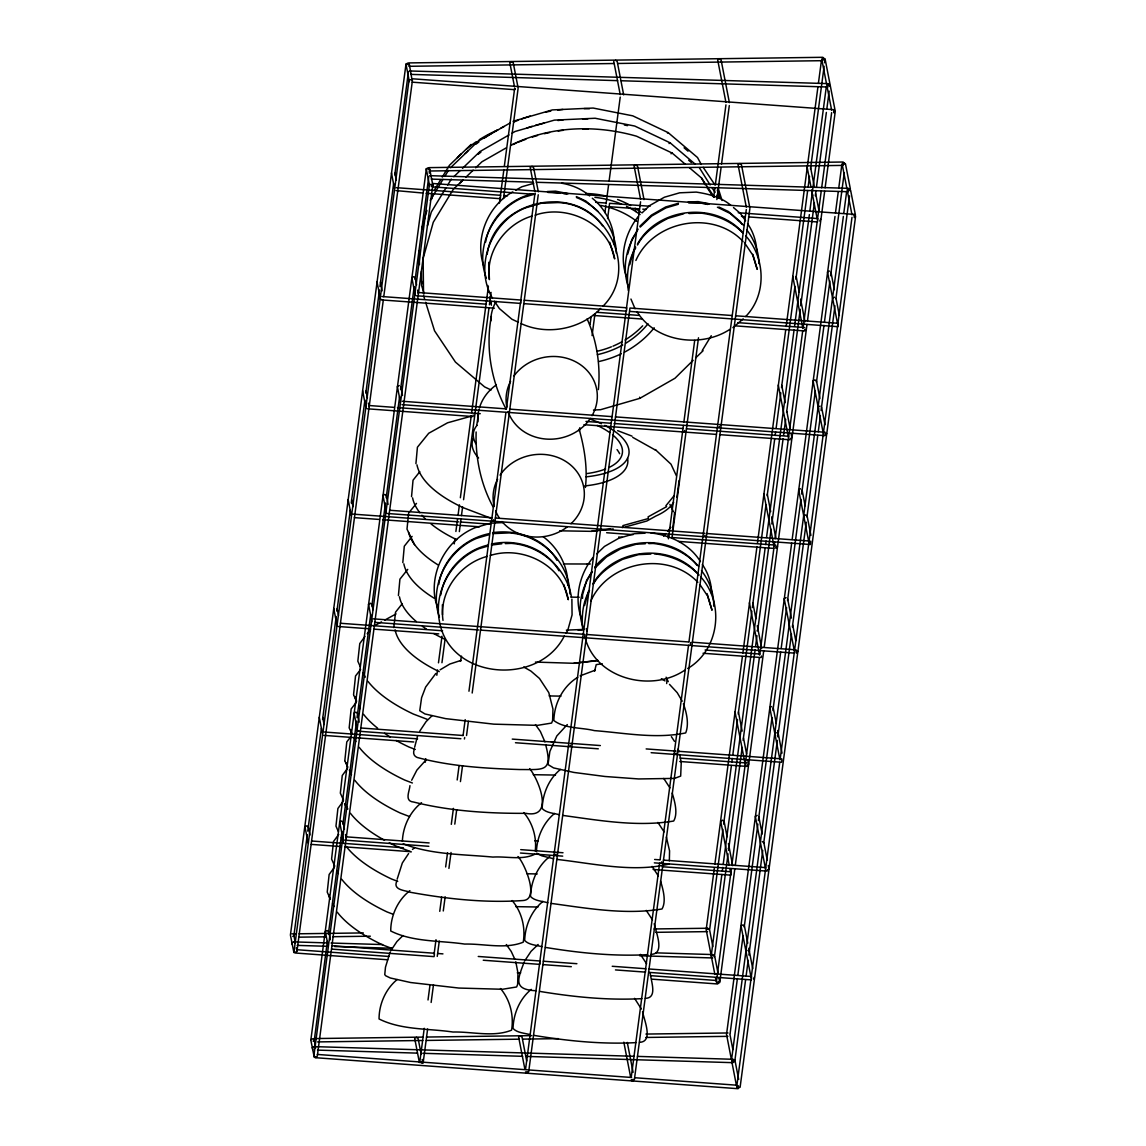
<?xml version="1.0" encoding="UTF-8"?>
<svg xmlns="http://www.w3.org/2000/svg" width="1146" height="1146" viewBox="0 0 1146 1146"><rect width="100%" height="100%" fill="white"/><g stroke="black" fill="none" stroke-linecap="round" stroke-linejoin="round"><path stroke-width="1.5" d="M331.925 945.722L434.363 953.243L434.363 955.105L434.062 956.624L331.638 949.103M412.202 82.168L514.626 89.675L514.626 88.529L504.355 166.055M418.505 292.517L520.972 300.037L520.972 301.899L520.671 303.418L416.442 295.768M662.259 866.734L731.119 871.777L731.119 873.639L730.833 875.157L653.12 869.47M649.051 968.986L751.475 976.492L751.475 978.355L751.189 979.873L648.751 972.367M810.695 541.127L810.394 544.508L387.563 513.508M738.239 212.741L817.743 218.571L817.743 220.433L817.442 221.952L748.539 216.895M735.617 315.78L838.098 323.287L838.098 325.149L837.798 326.667L629.655 311.411M476.134 431.985C475.332 457.798 480.69 483.999 493.024 506.819M823.387 59.735L822.842 57.3L408.979 62.915L408.563 64.434M843.743 164.451L843.184 162.016L429.335 167.631L428.905 169.15M393.794 627.607L395.542 612.165L402.318 603.641M460.549 660.612L460.491 661.357L461.509 656.171M594.645 670.439L594.588 671.184L596.221 664.637L602.209 663.706M535.254 851.005C536.858 837.368 532.704 823.072 523.794 812.586M669.35 860.847L669.565 850.876L666.385 837.053M584.704 637.348L584.89 635.271M690.408 645.112L690.508 642.562M718.213 981.535L717.725 983.984L651.716 979.142M775.77 548.146L775.942 546.055M796.126 652.862L796.298 650.77M396.931 880.973C392.29 890.241 405.369 890.299 410.325 892.276C447.341 898.994 485.302 903.134 522.934 900.527C540.31 899.653 524.166 862.637 517.963 856.563M402.375 841.264C402.977 826.467 409.824 811.884 421.542 802.687M414.422 749.026C412.331 753.81 414.394 757.334 419.465 758.065C452.04 766.502 485.947 768.422 519.453 769.539C543.748 769.453 552.959 772.275 545.654 744.671M536.471 851.091C537.087 836.781 543.448 822.613 554.564 813.445M585.405 487.451C587.683 467.897 584.446 447.986 579.131 429.163M598.384 389.597C600.647 365.689 596.908 340.849 587.11 318.889M408.549 513.695L407.002 529.137L414.508 544.665M666.657 683.56L667.029 680.194M294.107 934.019L307.286 834.675M307.758 831.137L321.396 728.254M322.57 719.387L336.208 616.505M336.91 611.176L350.318 510.07M351.263 502.979L364.901 400.097M365.846 392.992L379.484 290.11M379.956 286.572L393.608 183.689M394.783 174.822L408.42 71.94M383.28 300.238L296.929 951.495L295.826 952.154L293.734 951.71L290.411 935.036L405.985 64.133L407.761 63.102L409.337 64.334L412.145 80.535M383.752 296.699L412.417 80.549L411.013 79.704L409.05 79.848L293.877 952.584M310.867 1039.794L426.341 168.849L428.318 168.72M327.398 941.167L314.233 1040.496L313.116 1041.155M328.343 934.076L341.981 831.194M342.926 824.103L356.564 721.221M357.036 717.668L370.674 614.786M371.848 605.919L385.5 503.037M386.202 497.708L399.61 396.602M400.556 389.511L414.193 286.629M415.139 279.538L428.776 176.656M429.249 173.103L429.721 169.551M313.918 1055.509L429.406 184.563L430.824 184.463M425.295 762.233L425.768 758.681M436.827 675.252L437.543 669.923M438.474 662.832L442.012 636.202M454.246 543.906L454.948 538.577M455.893 531.472L457.541 519.052M458.013 515.499L459.431 504.856M460.363 497.751L471.192 416.098M471.665 412.546L488.382 286.529M499.441 203.1L500.143 197.771L500.329 198.702L426.111 193.259M500.372 196.009L503.882 169.579M514.926 88.529L514.626 89.675M441.955 662.717L445.006 639.683M459.345 531.601L460.979 519.195M461.451 515.643L462.626 506.79M463.571 499.699L488.941 308.331M489.414 304.793L489.886 301.24M490.359 297.702L491.061 292.388M503.509 198.473L518.121 88.299M427.63 1029.008L423.161 1062.657L422.057 1063.316L419.794 1061.955L424.249 1028.306M428.017 999.971L429.893 985.804M434.119 953.916L435.996 939.72M439.763 911.328L441.654 897.117M445.651 866.949L447.542 852.739M451.295 824.346L453.415 808.374M457.182 779.968L459.073 765.772M463.07 735.589L465.19 719.616M468.958 691.224L505.902 412.546M506.374 408.993L520.499 302.487M520.728 300.725L534.752 195.006M535.282 193.244L534.981 194.39L432.558 186.884L432.558 185.022L432.844 183.503L854.429 214.417L854.314 217.568M431.14 1002.449L433.489 984.729M437.256 956.394L439.276 941.081M443.273 910.955L445.164 896.774M448.917 868.424L451.037 852.481M454.79 824.132L456.667 809.95M460.434 781.601L462.54 765.657M466.537 735.531L468.413 721.364M472.181 693.015L538.248 194.777M590.075 324.447L591.021 317.356M604.902 212.626L605.847 205.521M606.076 203.773L608.626 184.535M609.099 181.039L620.23 97.095M579.375 431.254L579.847 427.716M592.067 335.577L594.889 314.319M607.581 218.628L609.6 203.315L650.111 206.28M525.556 1069.247L539.594 963.457M539.823 961.68L626.203 310.237M626.432 308.489L640.585 201.811M668.39 538.821L683.417 425.467M683.89 421.914L694.691 340.448M713.714 196.983L714.889 188.116M715.362 184.578L725.934 104.873M671.943 538.104L698.501 337.798M716.837 199.533L721.078 167.617M721.536 164.079L729.3 105.575M631.274 1076.996L645.298 971.206M645.527 969.43L659.623 863.153M660.096 859.615L688.517 645.298M688.975 641.76L746.29 209.589M749.885 208.529L634.397 1079.46L631.217 1079.69M714.388 867.794L706.38 928.145L708.643 929.492L709.746 928.847L722.925 829.46M714.86 864.242L742.393 656.601M742.866 653.048L756.976 546.57M757.449 543.018L785.683 330.034M786.156 326.495L817.929 86.895M818.402 83.343L821.467 60.28M723.642 824.132L731.406 765.557M731.879 762.018L732.337 758.466M732.81 754.913L737.523 719.416M738.225 714.101L751.876 611.162M752.349 607.609L766.001 504.67M767.175 495.803L774.696 439.004M775.169 435.451L775.641 431.899M776.114 428.36L780.827 392.863M781.529 387.534L794.937 286.371M795.883 279.28L807.644 190.537M808.116 186.984L809.534 176.341M810.48 169.236L824.117 66.296M824.59 62.758L825.063 59.205L823.673 58.36M721.865 874.47L711.179 956.136M722.338 870.917L722.797 867.364M723.269 863.826L765.141 548.075M765.614 544.536L766.087 540.984M766.545 537.445L794.063 329.905M794.536 326.352L809.363 214.603M809.835 211.05L826.295 86.895M714.416 956.767L728.054 853.885M728.527 850.332L742.164 747.45M743.109 740.359L755.099 649.897M755.572 646.344L756.976 635.701M757.692 630.386L771.1 529.266M771.802 523.951L783.09 438.803M783.563 435.265L785.683 419.293M786.614 412.202L800.266 309.32M800.725 305.767L814.376 202.885M815.307 195.794L816.024 190.465M816.482 186.927L826.366 112.423M826.839 108.87L829.188 91.136M716.393 981.807L730.647 874.24M730.89 872.464L731.363 868.912M731.821 865.359L759.368 657.689M759.841 654.137L774.667 542.316M775.14 538.763L802.673 331.079M803.145 327.527L817.27 221.035M817.499 219.287L821.209 191.296M821.668 187.801L831.638 112.609M833.772 111.936L833.901 111.004M734.815 868.983L719.76 982.509L716.565 982.724M735.274 865.431L763.737 650.799M764.21 647.246L807.013 324.418M807.486 320.866L824.662 191.382M825.12 187.829L835.248 111.563L833.844 110.718M726.736 1032.861L791.685 543.018M792.158 539.465L834.99 216.465M835.463 212.912L838.285 191.611M838.757 188.059L841.809 164.995M730.102 1033.563L737.394 978.541M737.866 974.988L743.052 935.938M744.227 927.071L757.878 824.132M758.351 820.579L771.989 717.654M772.934 710.549L780.698 651.974M781.171 648.435L786.586 607.609M787.531 600.518L800.939 499.355M801.641 494.026L815.293 391.087M816.468 382.22L824.003 325.421M824.475 321.868L829.89 281.057M830.592 275.728L844.244 172.788M731.635 1059.004L843.356 216.436M843.828 212.884L846.65 191.597M745.588 979.887L734.758 1061.483L733.34 1061.583M746.06 976.335L748.166 960.377M748.882 955.048L762.749 850.389M763.694 843.298L777.332 740.416M777.805 736.864L791.456 633.982M792.387 626.891L806.268 522.232M806.97 516.918L817.786 435.322M818.258 431.77L820.378 415.812M821.08 410.483L834.961 305.824M835.907 298.734L849.544 195.851M736.735 1086.523L751.002 978.956L751.189 979.873M751.246 977.18L779.724 762.405M780.197 758.853L837.626 325.751L837.798 326.667M837.855 324.003L851.994 217.325M491.362 316.239C485.446 347.582 491.118 380.83 505.988 408.95M476.765 425.395L478.398 414.093M412.202 80.306L412.503 78.788L834.073 109.701L833.959 112.852M500.329 198.702L500.616 195.321L396.373 187.672M367.207 408.793L472.911 416.542L473.212 415.024M493.568 519.74L493.181 520.8M464.402 738.998L464.689 737.48M570.407 745.229L570.02 746.275M555.968 854.099L555.581 855.145M684.62 430.524L684.248 431.584M719.416 426.369L719.029 427.429M704.976 535.239L704.589 536.299M676.111 752.979L675.725 754.039M661.672 861.849L661.285 862.909M804.764 329.418L804.478 330.936L735.761 325.894M790.339 438.273L790.038 439.792L719.573 434.635M761.46 656.013L761.173 657.532L703.028 653.263M747.02 764.883L746.734 766.402L679.779 761.488M767.376 869.599L767.089 871.118L654.337 862.852M414.637 747.235L417.502 736.233M409.939 785.64C409.595 791.155 404.065 801.269 413.634 802.042C450.192 811.153 488.282 813.531 525.856 813.331C554.965 818.96 538.319 779.065 529.638 768.608M397.146 879.197L402.332 862.981L408.606 853.555M848.699 190.207L848.341 191.726L536.4 182.286M421.585 229.401L426.899 210.449M431.798 198.946L433.245 193.789M427.429 225.834L431.297 212.039L445.866 188.073M485.618 242.093C489.671 218.385 509.483 199.017 532.675 193.746M487.193 254.183C494.055 201.481 572.269 182.501 602.581 225.819M438.746 584.489C442.7 558.876 464.345 538.434 489.442 533.606M440.78 594.96C444.619 570.651 464.431 550.352 488.296 544.995M627.707 254.168L631.818 239.528L638.121 229.157M629.741 264.64L633.853 250L635.643 247.035M584.546 605.503L588.643 590.878M411.672 780.211L416.872 770.126L426.298 759.626M390.084 952.254L385.486 967.152L384.755 974.63L385.729 975.776L390.299 977.982L410.597 982.523L458.83 988.053L502.535 989.27L516.631 986.964L517.648 984.385L517.963 972.983L515.8 961.823M524.18 962.081C517.72 979.085 512.72 989.843 536.17 990.731M431.841 186.511L432.744 184.764L429.693 169.049L428.117 167.817L426.24 168.806L429.721 186.354M829.102 85.964L830.005 84.202L825.177 59.363L823.602 58.131L821.725 59.119L826.553 83.959M834.188 112.136L835.09 110.388L830.263 85.549L828.687 84.303L826.81 85.291L831.638 110.131M819.748 221.006L820.651 219.258M854.544 216.852L855.446 215.104L850.619 190.265L849.043 189.018L847.166 190.007L851.994 214.846M805.452 330.549L806.34 328.787M825.808 435.265L826.696 433.503M776.573 548.275L777.475 546.527M757.048 630.973L757.95 629.211M796.928 652.991L797.831 651.243M747.708 766.015L748.61 764.267L747.923 760.772M777.403 735.689L778.306 733.927L776.73 732.695M728.183 848.713L729.085 846.951M753.495 978.928L754.397 977.18M733.97 1061.626L734.873 1059.864M419.823 731.033L426.097 721.608L432.128 715.634M390.657 950.951L396.931 941.525L402.977 935.551M524.753 960.792L531.028 951.352L538.147 944.476M434.205 190.351L440.479 180.037M442.27 177.086L449.433 165.296L471.135 144.425M430.223 200.335L442.972 179.363M444.791 176.369L448.43 170.382M447.685 185.079L451.323 179.091M636.374 233.039C625.616 248.295 622.135 269.181 628.395 286.887M637.448 244.069C657.575 207.526 714.316 201.051 742.336 232.079M635.629 248.066C627.707 260.529 626.26 276.329 628.337 290.669M637.477 245.029C643.823 232.681 655.856 224.487 667.932 218.385L683.718 213.758M635.887 260.471C653.435 220.39 712.955 209.331 743.052 241.434M711.251 335.721L702.254 350.518L703.028 350.791L695.622 357.924M592.009 571.51L586.609 580.406L582.512 595.032L582.555 598.355M592.095 572.384C580.377 588.442 576.553 610.703 583.715 629.441L566.368 630.114M593.155 583.472C613.97 548.132 669.522 542.43 697.126 572.943M589.502 590.462C582.755 601.965 581.48 615.989 582.669 629.068M593.213 584.374C599.544 572.728 611.248 565.15 622.736 559.262L638.523 554.635L650.842 554.077M564.305 636.044C538.763 686.769 449.189 679.879 439.376 620.989C433.718 591.379 451.266 560.193 478.971 548.719L487.981 546.055M566.024 633.222L567.728 630.4L572.069 614.915L571.883 599.1M590.691 601.349C608.24 561.254 667.76 550.209 697.857 582.311M534.924 854.214C522.375 860.445 506.446 856.148 492.895 857.079C463.041 854.243 431.469 854.83 403.22 843.814M669.02 864.041C633.108 872.822 593.542 863.54 557.071 859.428M408.878 512.749L416.485 503.395M676.914 497.292L679.091 480.503M672.544 530.283L674.536 513.007M638.15 216.637C625.1 233.053 619.127 256.289 626.361 276.415M592.955 557.515C579.475 574.375 573.745 598.441 581.681 618.969M419.808 471.694L413.033 480.217L411.543 496.633M412.102 536.385L404.294 546.198L402.805 562.6M407.732 569.376L399.911 579.188L398.421 595.591M364.972 636.474L359.772 643.551L357.839 661.185L360.302 666.757M367.207 633.738L370.573 629.627M360.603 669.465L355.532 675.968L353.555 694.748M356.22 702.455L351.149 708.959L349.186 727.739M350.733 736.806L346.78 741.935L344.817 760.729M347.482 768.422L342.267 775.498L340.348 793.132L343.528 800.195M343.098 801.412L337.898 808.489L335.964 826.123L338.428 831.695M338.729 834.403L333.529 841.479L331.595 859.099L334.775 866.161M334.36 867.393L329.146 874.47L327.226 892.089L330.406 899.152M674.192 495.588L665.912 505.715L666.614 506.661L648.077 516.889L648.435 518.522L622.937 525.584A3.137 1.748 79.5 0 1 622.65 527.002L622.206 527.661M663.606 536.17L665.683 533.635M667.746 531.114L670.854 527.318M667.316 536.672L669.407 534.122M587.354 564.004L563.402 563.947M435.809 673.49L425.653 687.056L421.599 697.67L419.751 710.735L424.965 713.958L445.593 718.628L493.826 724.157L537.531 725.361L551.613 723.069L552.63 720.476L552.959 709.088L548.791 692.614L539.48 678.461L530.913 671.083L523.751 667.015M450.579 167.688L477.896 141.416M453.816 176.699L460.019 170.725M462.497 168.347L479.888 151.63M463.242 179.75L453.315 189.305L433.274 222.252L423.132 258.437L423.533 293.849M465.734 177.358L473.183 170.195M475.662 167.803L481.936 161.772L506.36 147.805M642.004 212.941L649.682 205.549L664.394 197.227L679.65 192.815L696.209 192.098C708.386 193.932 721.206 197.141 730.804 205.263M639.912 226.206L651.472 215.09L665.683 206.968L678.403 203.286M640.199 227.109L651.716 216.021L665.898 207.913L678.289 204.275M600.676 308.417C580.907 329.332 547.029 335.792 521 323.53M603.125 306.068C639.654 269.511 606.965 203.601 557.73 202.584L542.918 203.229M693.158 360.302L674.98 378.252L639.912 398.292L639.597 397.218M743.238 318.875L732.896 327.641M745.674 316.525C766.875 294.837 765.542 258.108 745.774 235.875M596.794 553.819L604.486 546.427L618.668 538.319L634.454 533.692L645.012 533.205M594.717 567.069C619.212 536.371 672.344 533.363 696.969 565.279M594.989 567.986L606.52 556.899L620.702 548.791L636.488 544.164L645.284 543.763M412.474 849.43L414.637 847.582M567.313 724.559L556.798 735.976L549.865 751.49L548.017 764.554L553.561 767.906L573.86 772.433L605.002 776.487L638.651 778.951L674.521 778.406L680.681 776.086L681.225 762.907L679.75 754.498M409.881 890.657C397.719 900.197 390.671 915.683 390.743 930.996C413.09 942.227 440.322 940.436 464.66 944.075C483.655 943.559 505.271 949.49 523.249 942.184C525.642 927.558 521.831 911.872 512.133 900.555M560.394 769.453C548.834 778.936 542.631 793.748 542.173 808.532C546.413 813.058 553.876 813.13 559.492 814.792M397.146 979.543C385.6 989.084 379.025 1004.14 379.068 1018.966C401.429 1030.197 428.647 1028.392 452.999 1032.03C471.994 1031.515 493.611 1037.459 511.589 1030.154C513.967 1015.528 510.171 999.842 500.473 988.525M549.808 856.506C537.632 866.004 530.942 881.231 530.512 896.501C534.738 901.028 542.201 901.085 547.831 902.762M542.903 901.401C531.343 910.884 525.126 925.71 524.682 940.479C528.908 945.006 536.371 945.078 542.001 946.739M531.243 989.37C519.682 998.854 513.465 1013.666 513.021 1028.449C517.247 1032.976 524.71 1033.047 530.34 1034.709M669.035 143.551L670.181 142.863L695.35 164.279M671.026 153.765L672.158 153.077L685.408 164.336M667.416 133.036L668.19 132.649L697.513 157.518L701.237 164.394M440.121 669.823L449.834 664.035L461.036 660.383M577.742 677.286C562.915 686.354 554.234 703.386 553.847 720.562C564.978 728.899 581.309 727.352 594.373 730.618C624.498 732.924 655.799 739.17 685.709 732.91C689.19 724.043 686.612 712.669 683.388 703.773M559.663 530.813L591.336 531.343L596.808 530.455M535.426 662.087L573.845 663.29L597.94 660.354M292.76 936.44L293.877 935.781M736.935 1087.64L740.115 1087.225L855.589 216.279L854.2 215.434M477.968 141.359L510.027 123.023M479.959 151.573L508.953 134.984M512.004 133.237L515.055 131.489L554.335 120.129L595.132 118.253L634.726 126.046L670.31 142.906M510.944 145.184C549.708 126.046 595.333 124.427 636.617 136.231L672.301 153.12M512.806 191.855C487.179 206.036 473.828 240.015 484.328 267.634M515.643 190.236L521.845 186.769L533.707 183.346M729.887 329.36C700.851 348.355 655.756 342.11 636.99 311.64M684.692 670.238C651.444 692.771 596.235 679.077 585.234 638.236M687.7 668.519C719.23 649.968 725.103 603.426 700.564 576.753M373.711 626.189L381.503 621.891M384.612 620.172L395.986 613.97M399.238 385.543L397.375 386.531L400.427 402.246M829.389 271.043L827.512 272.032L837.554 323.716M832.598 298.204L834.474 297.215M820.035 406.085L818.172 407.074L818.588 408.921M800.51 488.769L798.647 489.757L808.818 542.115M803.733 515.944L805.595 514.955L807.171 516.201L810.91 535.397M786.07 597.639L784.208 598.627L794.379 650.985M327.555 942.914L293.806 941.897L291.929 942.886L292.345 944.734M771.645 706.509L769.768 707.497L779.953 759.855M633.924 1056.283L314.162 1046.613L312.285 1047.602L312.7 1049.45M757.205 815.379L755.329 816.367L765.514 868.725M707.984 928.403L706.108 929.392L711.064 954.905M580.163 675.839L595.132 670.224M513.079 121.275L552.358 109.916L593.141 108.053L632.75 115.832L668.333 132.707M534.05 194.304L523.35 197.456C493.024 209.79 474.458 246.977 486.362 278.106M541.17 203.3L525.384 207.927C491.276 221.379 473.642 266.159 492.465 298.232M531.973 216.064C505.372 223.957 485.317 251.533 489.399 279.61L488.769 262.291M535.153 215.147C567.585 203.859 608.87 223.628 614.671 258.91L609.758 242.293M639.869 398.335L600.59 409.695L593.499 410.01M489.328 534.595L476.937 538.248C447.241 550.366 428.59 586.394 439.434 617.221M491.476 544.078C516.373 538.276 545.911 547.946 558.976 570.794M491.362 545.066L501.79 543.763M487.15 556.397C459.79 563.646 438.832 591.751 443.001 620.387M490.33 555.466C522.49 545.167 562.571 565.05 568.258 599.702L563.846 584.661M471.536 416.113L447.599 422.788L428.719 433.26L417.416 447.227L415.926 463.643M624.985 527.074L646.817 521.029L656.028 515.944A98.728 41.285 7.6 0 0 673.69 502.263M651.186 954.346C665.625 953.916 655.469 931.154 654.223 923.69M645.356 998.324C658.133 998.137 650.627 980.288 650.24 973.04M639.525 1042.316C653.951 1041.886 643.794 1019.123 642.562 1011.66M600.189 530.082L610.36 528.965M591.336 531.343L613.21 528.936M586.967 564.333L590.319 563.961M578.214 630.3L583.257 629.741M573.845 663.29L597.395 660.698M647.705 954.661C613.511 956.509 579.131 952.956 545.41 947.398M641.875 998.639C607.681 1000.501 573.287 996.948 539.58 991.376M636.03 1042.616C601.851 1044.479 567.456 1040.926 533.75 1035.354M547.287 191.525L555.552 191.153L568.344 193.66M547.931 192.428L560.48 193.058M688.187 202.054L698.1 201.61L709.302 203.802M688.717 202.971L698.243 202.57L707.827 204.446M689.004 213.514L700.278 213.041C716.236 214.832 731.821 221.25 742.952 233.082M503.008 522.59L490.689 523.149L474.902 527.776C447.971 538.978 430.667 568.602 434.835 597.582M492.622 532.689C516.846 529.051 544.422 538.248 556.942 560.322M492.723 533.621L509.282 532.904C540.654 534.91 569.376 561.927 569.92 593.9M505.314 543.605L511.317 543.376C540.296 545.41 566.339 567.829 571.396 596.636M648.808 543.605L653.048 543.448C670.41 545.224 686.998 553.031 698.53 566.282M408.893 66.296L614.027 63.517M617.608 63.474L822.742 60.681M429.249 171.012L843.098 165.396M291.944 933.875L295.51 933.832M299.077 933.789L363.311 932.916M654.122 928.962L707.641 928.246M298.991 937.17L325.751 936.812M332.884 936.712L370.344 936.196M655.813 932.328L707.555 931.626M314.076 1038.577L422.903 1037.101M426.484 1037.044L531.744 1035.626M645.929 1034.064L727.997 1032.961M317.557 1041.915L422.817 1040.482M426.384 1040.439L519.167 1039.178M522.734 1039.121L558.417 1038.648M645.843 1037.459L727.911 1036.342M654.352 553.905L655.082 553.919C671.714 555.652 687.6 562.801 699.103 575.091M570.737 597.123L579.203 597.252M549.163 695.937L560.996 696.138M551.312 741.935L554.736 741.992M533.262 774.696L555.495 775.068M534.767 840.835L538.19 840.892M526.974 873.768L537.23 873.94M515.772 906.644L537.99 907.016M517.276 972.796L520.699 972.854M409.294 70.952L828.171 83.629L828.343 85.492M410.884 74.39L617.651 80.65M621.218 80.75L827.985 87.01M429.65 175.667L848.527 188.345M431.24 179.105L532.833 182.171M331.108 943.029L382.635 944.576M656.142 952.856L712.912 954.575M297.172 945.393L327.498 946.31M334.632 946.524L391.703 948.243M639.597 955.75L712.726 957.956M637.477 1056.397L733.268 1059.291M317.528 1050.108L417.402 1053.131M422.759 1053.289L522.633 1056.311M526.2 1056.411L733.082 1062.671M503.896 195.551L507.434 195.823M595.734 202.298L606.32 203.071M422.588 193.001L395.986 190.594M609.314 206.695L639.239 208.887M642.763 209.145L646.287 209.403M741.476 216.379L745 216.637M524.252 300.266L626.676 307.787L626.676 309.649L626.389 311.168L523.951 303.647M732.093 315.522L629.956 308.03L528.693 1071.711L525.513 1071.94M381.947 296.542L485.89 304.163M596.88 312.299L639.167 315.408M737.823 322.642L804.764 327.555M381.561 299.464L380.486 299.378L377.02 281.816M381.647 299.923L494.399 308.188M593.055 315.422L642.39 319.046M402.303 401.258L506.245 408.878M509.769 409.136L611.95 416.628M615.474 416.886L717.654 424.378M719.416 424.507L825.12 432.271L825.12 434.133L824.833 435.638L402.002 404.638M369.27 405.541L393.938 407.346M397.461 407.604L480.26 413.677M585.964 421.427L610.632 423.232M614.156 423.504L682.873 428.532M686.397 428.79L788.577 436.282M583.916 424.679L716.049 434.377M389.626 510.257L491.806 517.748M495.33 518.006L704.976 533.377M706.738 533.506L808.933 540.998M352.939 514.124L458.644 521.874M460.406 522.003L490.359 524.195M606.635 532.732L633.065 534.666M671.828 537.503L775.77 545.138M354.401 517.634L379.068 519.439M382.592 519.697L458.357 525.255M460.119 525.384L479.486 526.802M618.668 537.016L622.192 537.273M678.575 541.399L773.708 548.39M373.295 618.84L584.704 634.34M586.466 634.469L688.66 641.961M692.184 642.218L796.126 649.854M374.756 622.35L478.699 629.971M480.461 630.099L690.121 645.47M691.883 645.599L794.063 653.091M340.405 623.266L442.585 630.773M705.091 650.026L759.698 654.022M338.342 626.518L370.058 628.853M373.582 629.111L438.76 633.881M360.746 727.982L462.941 735.488M512.262 739.098L568.645 743.238M570.407 743.367L600.361 745.559M646.158 748.925L676.111 751.117M677.873 751.246L781.816 758.867L781.816 760.729L781.515 762.248L651.143 752.693M358.598 730.776L357.538 730.704L354.071 713.141L355.933 712.153L357.509 713.399L359.214 722.123M358.698 731.234L460.878 738.726M515.485 742.737L598.298 748.811M324.203 732.008L417.574 738.855M680.079 758.108L747.034 763.021M323.903 735.388L413.749 741.978M346.321 836.852L429.12 842.926M520.728 849.644L563.015 852.753M654.624 859.471L659.91 859.858M663.434 860.116L765.614 867.608M344.258 840.104L428.819 846.307M520.442 853.025L562.715 856.134M311.583 841.006L403.406 847.754M311.282 844.387L341.307 846.593M344.831 846.851L410.182 851.65M437.643 953.486L442.943 953.873M478.254 956.466L540.067 960.993L540.067 962.855L539.766 964.373L483.254 960.233M543.347 961.236L576.896 963.7M612.222 966.279L645.771 968.742L645.47 972.123L615.459 969.917M543.046 964.617L571.31 966.68M296.972 949.719L388.838 956.466M650.398 975.647L716.25 980.475M716.579 982.924L718.7 983.082M294.894 952.971L387.677 959.775M317.313 1054.435L419.794 1061.955M421.57 1062.084L631.589 1077.484M635.156 1077.756L736.606 1085.19M316.368 1057.457L314.233 1057.3L313.818 1055.452M525.642 1072.814L527.776 1072.971M631.346 1080.563L633.48 1080.721M315.25 1057.686L738.081 1088.7L738.468 1085.778M562.901 815.436C599.301 820.393 637.147 827.125 673.69 821.023C678.16 813.316 674.693 801.383 672.215 793.075M553.661 858.769L541.9 855.861L536.715 853.183M551.24 903.406C587.64 908.363 625.487 915.081 662.03 908.979C666.485 901.286 663.033 889.353 660.554 881.045M624.369 125.014L627.535 125.645M561.64 183.202C571.739 184.878 581.924 189.033 589.603 195.952M563.674 193.674L566.869 194.304M651.014 532.976C670.31 535.096 690.121 544.565 700.421 561.655M828.214 84.575L829.89 85.821M847.983 189.176L850.246 190.537M736.921 1087.439L738.998 1087.869M617.665 430.667L632.005 436.125M491.519 518.465L462.826 507.535A131.504 54.994 7.6 0 1 416.972 464.861M427.286 719.359L413.448 714.087A155.082 64.849 7.6 0 1 367.952 681.354M415.224 749.412L409.079 747.063A155.082 64.849 7.6 0 1 396.101 740.431M412.388 782.99L404.71 780.054A155.082 64.849 7.6 0 1 359.199 747.335M409.552 816.568L400.326 813.044A155.082 64.849 7.6 0 1 354.83 780.326M411.328 851.893L395.957 846.035A155.082 64.849 7.6 0 1 389.311 842.783M397.734 881.36L391.588 879.025A155.082 64.849 7.6 0 1 346.078 846.292M393.365 914.35L387.205 912.001A155.082 64.849 7.6 0 1 341.709 879.283M392.061 948.516L382.836 944.992A155.082 64.849 7.6 0 1 337.325 912.273M699.332 167.66L710.133 184.936M714.359 197.184L701.481 177.945L689.391 167.717M718.9 207.025L728.484 211.566L740.287 221.608L742.164 224.401M717.396 207.211L730.145 213.443L743.74 225.404M576.338 196.568L585.935 201.109L597.739 211.151M576.438 197.513C598.943 206.051 615.803 228.985 616.319 253.123M517.963 322.083L511.875 319.204L499.384 308.575L494.442 301.197M491.09 389.969L484.615 386.904L455.435 362.079L434.549 330.836L425.653 302.315M844.015 163.076L845.419 163.921M409.108 64.692L405.985 64.133L409.366 81.638M431.369 184.42L432.773 185.265L317.284 1056.211L316.181 1056.87L314.09 1056.426L310.752 1039.751L312.629 1038.763L314.205 1039.995L315.422 1046.284M421.771 1061.812L423.161 1062.657M661.357 678.719L665.009 680.91M615.617 60.28L617.193 61.512L620.172 76.825M762.291 841.565L763.866 842.797L767.261 860.259M747.865 950.421L749.441 951.667M293.806 941.897L295.382 943.129M314.162 1046.613L315.737 1047.845M684.09 147.834L688.03 151.172M688.703 160.268L691.325 162.503M733.497 207.555L740.23 213.285L745.616 220.791M592.296 198.244C605.933 209.116 614.557 226.937 614.299 244.399M543.19 536.729C558.245 547.759 568.201 566.439 567.9 585.191M669.493 684.363L677.2 692.657L682.242 701.18M663.735 778.435L669.937 787.889M657.904 822.427L664.107 831.867M535.469 724.616L540.396 731.535L544.952 741.906M652.06 866.405L658.277 875.845M646.229 910.382L652.446 919.837M640.399 954.374L646.616 963.815M634.569 998.352L641.416 1009.067M506.303 944.533L511.231 951.452L514.798 959.173M747.579 223.714C753.208 231.664 756.389 241.663 756.818 251.346M746.676 229.802C754.097 239.313 758.938 251.432 758.867 263.566M703.214 167.345L715.061 185.065M712.11 187.887L715.075 192.313M717.052 195.264L719.029 198.215M744.37 242.551L752.779 255.128L757.22 269.367L752.807 254.34M705.205 184.821L701.481 177.945M707.182 187.772L713.113 196.625M635.013 308.689L630.945 299.034M702.369 564.591C708.3 573.029 711.652 583.672 711.637 593.972M701.467 570.665C709.274 580.65 714.13 593.47 713.7 606.205M700.106 584.818L707.583 595.992L712.024 610.245L707.111 593.628M671.37 736.634L674.493 741.376M718.313 188.603L722.066 200.507M676.412 475.805L670.997 464.187L655.297 449.576L655.784 450.278L632.721 437.357M669.851 504.326L673.49 511.789M666.098 677.2L668.261 681.641M363.182 672.688L365.345 677.114M353.77 695.307L356.65 701.237M358.813 705.664L360.259 708.629M349.387 728.297L352.28 734.214M354.443 738.654L355.876 741.62M345.018 761.288L347.897 767.204M349.344 770.169L351.507 774.61M345.691 804.635L347.854 809.076M341.322 837.626L343.485 842.052M336.938 870.602L338.385 873.567M332.569 903.592L334.016 906.558M678.06 749.083L679.048 751.747M717.296 190.121L719.889 198.43M420.639 278.535L422.201 283.578M424.192 293.777L421.57 285.397L421.399 271.301M423.562 295.596L424.607 298.963M435.308 600.046L438.445 610.102M812.242 193.488L812.672 195.336M797.817 302.358L798.232 304.206M415.282 295.224L411.815 277.661L413.677 276.673L415.253 277.919L416.614 284.896M366.061 408.248L362.58 390.686M386.417 512.964L382.936 495.401L384.812 494.413L386.388 495.659L388.079 504.383M371.977 621.834L368.496 604.271L370.373 603.283L371.949 604.529L372.966 609.758M337.182 625.988L333.715 608.426M343.098 839.574L339.631 822.011L341.508 821.023L343.084 822.255L344.43 829.246M308.188 843.055L304.965 826.825L306.841 825.836L308.417 827.083L309.964 835.062M850.361 188.918L845.519 164.079L843.943 162.832L842.081 163.821L846.908 188.675M810.609 167.56L814.333 186.769M815.694 193.746L819.003 210.749M830.965 272.275L834.345 289.737M836.05 298.461L839.359 315.465M807.156 167.316L810.895 186.511M811.569 190.007L817.213 219.001M796.169 276.43L799.22 292.144M800.581 299.12L804.993 321.811M819.92 398.607L816.525 381.145L814.949 379.913L813.073 380.902L823.258 433.26M821.61 407.331L825.005 424.779M792.717 276.186L802.902 328.544M724.988 80.048L721.12 60.108L719.545 58.861L717.668 59.85L725.934 102.381M725.318 81.71L729.386 102.639M749.742 207.354L741.476 164.823L739.901 163.577L738.024 164.566L746.29 207.097M781.73 385.3L785.125 402.747M786.829 411.486L790.21 428.933M791.227 434.162L791.915 437.657M802.085 490.015L805.137 505.73M778.292 385.042L788.462 437.4M767.304 494.17L770.685 511.617M771.702 516.86L775.785 537.803M787.646 598.885L791.385 618.081M792.745 625.057L795.797 640.772M763.852 493.912L774.023 546.27M752.865 603.04L755.916 618.74M757.277 625.73L761.689 648.421M773.221 707.755L776.272 723.455M777.633 730.446L782.03 753.123M749.412 602.782L759.597 655.14M620.502 78.53L623.668 94.874M644.023 199.59L637.548 166.227L635.973 164.995L634.096 165.984L640.585 199.347M613.74 61.268L616.72 76.581M617.049 78.286L620.23 94.631M738.425 711.91L742.164 731.105M743.51 738.081L746.562 753.796M758.781 816.625L762.176 834.073M768.278 865.488L768.952 868.983M734.973 711.652L745.158 764.01M635.801 211.566L635.156 208.257A92.511 83.214 -11 0 1 640.886 212.282M727.094 836.752L724.114 821.438L722.539 820.207L720.676 821.195L729.271 865.402M728.412 843.556L732.709 865.66M747.779 943.158L744.47 926.154L742.895 924.922L741.032 925.911L750.945 976.922M748.768 948.272L752.736 968.671M729.93 868.811L730.589 872.206M709.56 929.635L712.855 946.653M717.998 973.054L714.775 956.495L713.199 955.248L711.322 956.237L714.875 974.458M718.957 978.025L719.602 981.334M729.916 1034.351L732.881 1049.664M738.669 1079.417L735.13 1061.21L733.555 1059.964L731.678 1060.952L736.506 1085.792M715.505 977.767L716.15 981.076M726.464 1034.107L731.42 1059.62M517.963 87.125L513.265 62.93L511.689 61.683L509.812 62.672L514.525 86.881M538.319 191.84L533.621 167.645L532.045 166.399L530.168 167.388L534.881 191.597M627.277 1042.416L633.093 1072.312M623.825 1042.158L630.615 1077.054M394.897 173.204L396.258 180.18M417.631 290.139L418.304 293.634M391.459 172.946L394.51 188.66M380.472 282.074L382.162 290.798M400.814 386.789L402.518 395.513M526.687 1060.995L522.06 1037.173L520.485 1035.941L518.608 1036.929L524.897 1069.261M366.032 390.944L367.393 397.92M368.41 403.163L369.084 406.644M351.593 499.814L352.954 506.79M348.14 499.556L351.206 515.27M337.153 608.684L338.514 615.66M421.198 1054.377L418.132 1038.591L416.557 1037.345L414.68 1038.333L419.393 1062.543M422.186 1059.434L422.831 1062.786M322.728 717.539L324.074 724.53M345.447 834.474L346.135 837.97M319.276 717.296L322.327 732.996M330.32 939.777L328.773 931.798L327.197 930.552L325.321 931.54L328.114 945.923M293.849 935.279L295.066 941.568M296.298 947.842L296.9 950.994M586.308 628.567L586.766 630.93M442.385 604.73L442.499 614.7M419.293 250.53L419.465 264.611M329.547 897.834A155.082 64.849 7.6 0 1 328.759 894.682M465.161 153.478A155.082 139.497 -11 0 1 467.812 151.043M476.063 144.124A155.082 139.497 -11 0 1 478.913 141.946M484.514 137.95A155.082 139.497 -11 0 1 491.82 133.237M494.843 131.446A155.082 139.497 -11 0 1 497.894 129.727M500.988 128.066A155.082 139.497 -11 0 1 504.111 126.461M513.623 122.092A155.082 139.497 -11 0 1 518.479 120.129M521.774 118.898A155.082 139.497 -11 0 1 530.154 116.09M545.582 112.136A155.082 139.497 -11 0 1 550.768 111.148M557.687 110.073A155.082 139.497 -11 0 1 562.93 109.457M584.116 108.598A155.082 139.497 -11 0 1 589.359 108.784M439.247 671.656A131.504 54.994 7.6 0 1 395.098 629.799M478.054 154.338A155.082 139.497 -11 0 1 480.89 152.16M527.088 127.937A155.082 139.497 -11 0 1 532.131 126.304M535.54 125.301A155.082 139.497 -11 0 1 544.121 123.095M557.93 120.531A155.082 139.497 -11 0 1 563.159 119.857M582.569 118.769A155.082 139.497 -11 0 1 587.855 118.855M604.787 425.381A78.444 32.804 7.6 0 1 586.079 476.836M475.877 443.746A78.444 32.804 7.6 0 1 476.965 425.367M589.245 418.82A78.444 32.804 7.6 0 1 601.435 423.734M627.578 458.242A78.444 32.804 7.6 0 1 584.89 485.904M478.57 457.97A78.444 32.804 7.6 0 1 473.312 438.345M617.049 449.619A71.811 30.025 7.6 0 1 619.628 453.701M612.58 434.821A71.811 30.025 7.6 0 1 608.927 467.539M605.647 468.958A71.811 30.025 7.6 0 1 587.182 473.527M597.181 425.41A71.811 30.025 7.6 0 1 609.715 432.615M438.016 564.892A131.504 54.994 7.6 0 1 408.549 532.303M490.789 320.952A45.797 41.199 -11 0 1 496.075 301.441M513.981 375.917A45.797 41.199 -11 0 1 575.235 361.577A45.797 41.199 -11 0 1 592.038 415.697M590.348 418.419A45.797 41.199 -11 0 1 545.754 439.033A45.797 41.199 -11 0 1 508.093 411.586M506.861 407.159A45.797 41.199 -11 0 1 510.572 381.374M457.354 157.647A117.866 106.019 -11 0 1 461.107 153.922M466.379 149.224A117.866 106.019 -11 0 1 476.22 141.76M479.2 139.783A117.866 106.019 -11 0 1 496.648 130.443M347.037 765.886A155.082 64.849 7.6 0 1 346.25 762.735M351.407 732.896A155.082 64.849 7.6 0 1 350.633 729.744M435.122 598.785A131.504 54.994 7.6 0 1 403.85 563.832M390.141 736.921A155.082 64.849 7.6 0 1 384.612 733.325M377.621 728.183A155.082 64.849 7.6 0 1 363.569 714.345M356.306 701.51A155.082 64.849 7.6 0 1 355.002 696.754M384.526 840.247A155.082 64.849 7.6 0 1 350.447 813.316M347.109 808.517A155.082 64.849 7.6 0 1 344.502 803.69M477.939 421.886A45.797 41.199 -11 0 1 478.956 409.566M479.372 408.062A45.797 41.199 -11 0 1 496.347 384.884M500.057 475.117A45.797 41.199 -11 0 1 567.155 462.339A45.797 41.199 -11 0 1 570.995 523.751M567.184 526.974A45.797 41.199 -11 0 1 502.005 521.573M499.198 517.791A45.797 41.199 -11 0 1 495.645 510.901M494.227 506.518A45.797 41.199 -11 0 1 497.608 479.243M654.208 327.813A92.511 83.214 -11 0 1 624.412 352.194M621.333 353.742A92.511 83.214 -11 0 1 598.556 361.592M491.433 305.223A92.511 83.214 -11 0 1 489.485 297.072M594.903 197.356A92.511 83.214 -11 0 1 621.576 204.131M626.504 206.352A92.511 83.214 -11 0 1 640.127 214.546M460.363 182.816A155.082 139.497 -11 0 1 462.783 180.209M512.821 144.611A155.082 139.497 -11 0 1 516.001 143.193M517.605 142.505A155.082 139.497 -11 0 1 525.742 139.311M532.432 137.033A155.082 139.497 -11 0 1 537.517 135.5M544.379 133.71A155.082 139.497 -11 0 1 549.55 132.549M558.174 131.002A155.082 139.497 -11 0 1 563.388 130.272M582.798 128.982A155.082 139.497 -11 0 1 588.084 129.011M491.29 303.532A92.511 83.214 -11 0 1 490.33 300.295M488.554 292.13A92.511 83.214 -11 0 1 487.809 285.483M585.749 193.502A92.511 83.214 -11 0 1 606.062 196.052M617.579 199.504A92.511 83.214 -11 0 1 630.629 205.535M642.677 325.808A84.689 76.18 -11 0 1 625 340.004M622.077 341.709A84.689 76.18 -11 0 1 612.967 346.164M611.405 346.808A84.689 76.18 -11 0 1 596.737 351.335M647.977 323.802A84.689 76.18 -11 0 1 625.644 343.313M622.722 345.018A84.689 76.18 -11 0 1 597.381 354.644M600.604 205.392A84.689 76.18 -11 0 1 636.804 221.393M445.336 639.482A131.504 54.994 7.6 0 1 433.804 633.552M426.412 629.054A131.504 54.994 7.6 0 1 422.387 626.289M416.313 621.547A131.504 54.994 7.6 0 1 399.467 596.808M456.738 539.709A131.504 54.994 7.6 0 1 430.882 523.794M425.41 518.923A131.504 54.994 7.6 0 1 421.9 515.227M419.866 512.763A131.504 54.994 7.6 0 1 412.589 497.851"/></g></svg>
